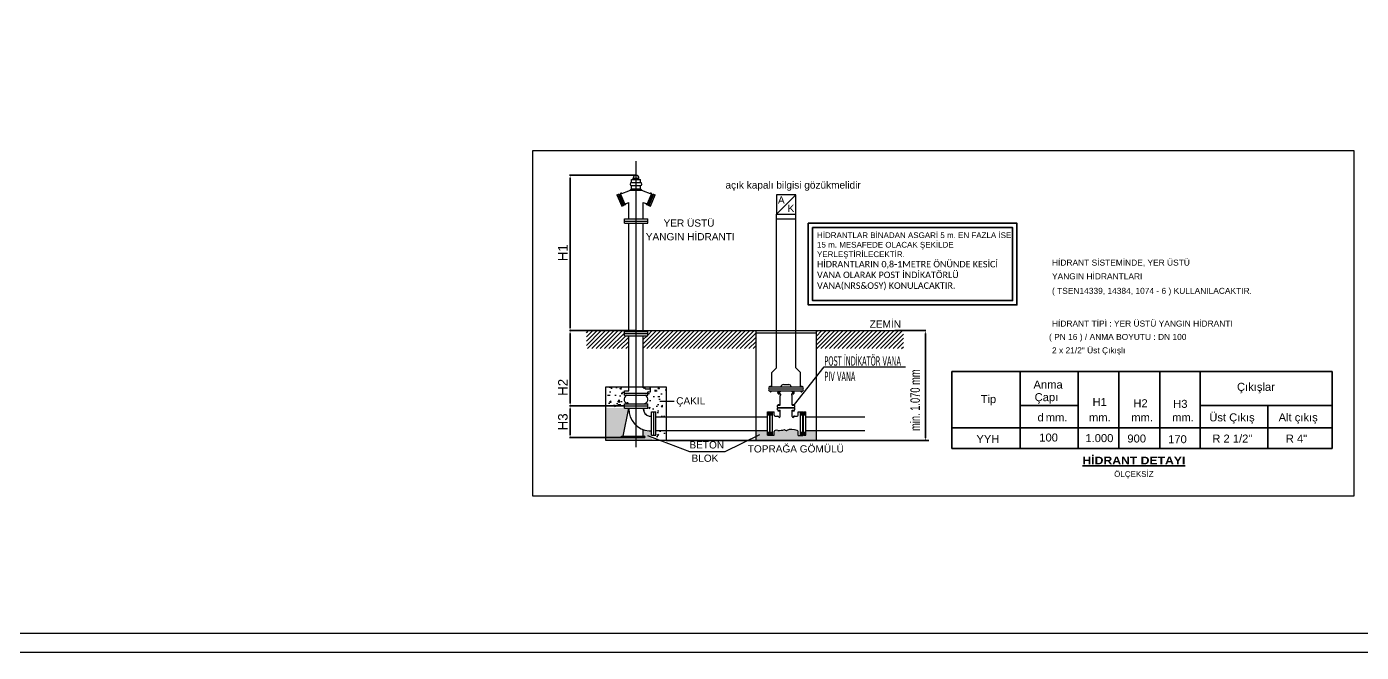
# Model space of a CAD drawing. Header units: centimetres. Extents: x 394264 to 551709, y 50011 to 59011.
# Drawn here: x 519714 to 526720, y 50011 to 53298 of the extents above; entities that cross this region are included whole.
import ezdxf
from ezdxf.enums import TextEntityAlignment as Align

# ---------------------------------------------------------------- set-up
doc = ezdxf.new("R2010")
doc.units = ezdxf.units.CM
for name, color, linetype, lineweight in [('0-KRCN-YNG-CIHAZ', 4, 'Continuous', 30), ('0-KRCN-YNG-DETAY', 2, 'Continuous', 25), ('0-KRCN-YNG-YAZI', 71, 'Continuous', 35), ('0-KRCN-Z-ANTET', 71, 'Continuous', 30), ('0-MEK-YNG-YAZI', 71, 'Continuous', 35)]:
    doc.layers.add(name, color=color, linetype=linetype, lineweight=lineweight)
doc.styles.add('GMD', font='arial.ttf', dxfattribs={"width": 0.8})
doc.styles.add('lıst', font='arial.ttf', dxfattribs={"width": 0.8, "height": 1.2})
doc.styles.add('ROMANS', font='tahoma.ttf', dxfattribs={"width": 0.8})
doc.styles.get("Standard").update_dxf_attribs({"font": 'arial.ttf'})
doc.styles.add('style1', font='ariblk.ttf', dxfattribs={"height": 30})
doc.styles.add('TURK', font='arial.ttf')
pattern_1 = [(50, (524027.7484, 52242.3), (9.039622, -0.790864), [0.945224, -10.397466]), (355, (524027.748, 52242.3), (-1.74868, 9.47987), [0.75618, -8.317973]), (100.45144, (524028.502, 52242.234), (7.29094, 8.689005), [0.803317, -8.836486]), (46.1842, (524027.748, 52244.82), (13.45043, -2.08604), [1.41784, -15.5962]), (96.6356, (524028.869, 52244.646), (11.77953, 12.27681), [1.20498, -13.25474]), (351.1842, (524027.748, 52244.82), (11.77953, 12.27681), [1.13427, -12.47696]), (21, (524029.009, 52244.19), (7.522813, -5.0742), [0.945224, -10.397466]), (326, (524029.009, 52244.19), (3.0665, 9.13906), [0.75618, -8.317973]), (71.45144, (524029.636, 52243.767), (10.589313, 4.064857), [0.803317, -8.836486]), (37.5, (524027.7484, 52242.2997), (0.1532505, 4.1954575), [0, -8.217149, 0, -8.444003, 0, -8.34948]), (7.5, (524027.7484, 52242.2997), (3.315462, 4.970766), [0, -4.814342, 0, -8.028104, 0, -3.182255]), (327.5, (524024.938, 52242.2997), (6.727758, -0.284259), [0, -3.150747, 0, -9.830331, 0, -13.044093]), (317.5, (524023.6776, 52242.2997), (7.349889, 1.261622), [0, -4.095971, 0, -6.528348, 0, -9.263197])]

msp = doc.modelspace()

# ---------------------------------------------------------------- hatches: boundary and pattern name
at = {"layer": '0-KRCN-YNG-CIHAZ', "linetype": 'Continuous', "lineweight": -3}
h = msp.add_hatch(color=2, dxfattribs=at)
h.paths.add_polyline_path([(523622.9, 51408.9), (523615.4, 51408.9), (523615.4, 51405.6), (523622.9, 51405.6)])
h.paths.add_polyline_path([(523622.9, 51408.9), (523622.9, 51405.6), (523624.8, 51405.6)])
h.paths.add_polyline_path([(523615.4, 51408.9), (523613.5, 51405.6), (523615.4, 51405.6)])
h = msp.add_hatch(color=2, dxfattribs=at)
h.paths.add_polyline_path([(523777.9, 51408.9), (523785.4, 51408.9), (523785.4, 51405.6), (523777.9, 51405.6)])
h.paths.add_polyline_path([(523777.9, 51408.9), (523777.9, 51405.6), (523776, 51405.6)])
h.paths.add_polyline_path([(523785.4, 51408.9), (523787.3, 51405.6), (523785.4, 51405.6)])
at = {"layer": '0-KRCN-YNG-DETAY'}
h = msp.add_hatch(dxfattribs=at)
h.set_pattern_fill('ANSI31', color=256, scale=126.029888)
h.set_pattern_definition([(45, (-2283806.808, -28438905.054), (-11.1395735765, 11.1395735765), [])])
h.paths.add_polyline_path([(523857.9, 51701.3), (523857.9, 51606.8), (524316.8, 51606.8), (524316.8, 51701.3)])
h.paths.add_polyline_path([(522974.1, 51674.6), (522950.9, 51674.6), (522950.9, 51606.8), (523542.9, 51606.8), (523542.9, 51701.3), (522950.9, 51701.3), (522950.9, 51697.6), (522974.1, 51697.6)])
h.paths.add_polyline_path([(522851.4, 51697.6), (522874.2, 51697.6), (522874.2, 51701.3), (522652.6, 51701.3), (522652.6, 51606.8), (522874.2, 51606.8), (522874.2, 51674.6), (522851.4, 51674.6)])
h = msp.add_hatch(dxfattribs=at)
h.set_pattern_fill('AR-CONC', color=9, scale=12.602989)
h.set_pattern_definition([(50, (524027.75, 52242.3), (90.3962, -7.9086), [9.4522, -103.9747]), (355, (524027.75, 52242.3), (-17.487, 94.7987), [7.562, -83.1797]), (100.4514, (524035.28, 52241.64), (72.9094, 86.89), [8.033, -88.365]), (46.184, (524027.75, 52267.51), (134.504, -20.8604), [14.178, -155.962]), (96.636, (524038.96, 52265.77), (117.795, 122.768), [12.05, -132.547]), (351.184, (524027.75, 52267.5), (117.795, 122.768), [11.343, -124.77]), (21, (524040.35, 52261.204), (75.228, -50.742), [9.4522, -103.9747]), (326, (524040.35, 52261.2), (30.665, 91.3906), [7.562, -83.1797]), (71.4514, (524046.62, 52256.98), (105.893, 40.6486), [8.033, -88.365]), (37.5, (524027.748, 52242.3), (1.5325, 41.9546), [0, -82.1715, 0, -84.44, 0, -83.4948]), (7.5, (524027.75, 52242.3), (33.1546, 49.7077), [0, -48.1434, 0, -80.281, 0, -31.8225]), (327.5, (523999.644, 52242.3), (67.2776, -2.8426), [0, -31.5075, 0, -98.3033, 0, -130.441]), (317.5, (523987.04, 52242.3), (73.4989, 12.6162), [0, -40.9597, 0, -65.2835, 0, -92.632])])
edge = h.paths.add_edge_path()
edge.add_line((522864.1, 51361.5), (522851.4, 51361.5))
edge.add_line((522851.4, 51361.5), (522851.4, 51384.5))
edge.add_line((522851.4, 51384.5), (522874.2, 51384.5))
edge.add_line((522874.2, 51384.5), (522874.2, 51406.8))
edge.add_line((522874.2, 51406.8), (522755, 51406.8))
edge.add_line((522755, 51406.8), (522755, 51294.2))
edge.add_line((522755, 51294.2), (522851.4, 51294.2))
edge.add_line((522851.4, 51294.2), (522851.4, 51317.2))
edge.add_line((522851.4, 51317.2), (522869.5, 51317.2))
edge.add_arc((522873.9, 51340.2), 23.4, 114.62035, 259.12684, ccw=False)
edge = h.paths.add_edge_path()
edge.add_line((522981.6, 51251.6), (522994.1, 51251.6))
edge.add_line((522994.1, 51251.6), (522994.1, 51274.6))
edge.add_line((522994.1, 51274.6), (523017.2, 51274.6))
edge.add_line((523017.2, 51274.6), (523017.2, 51249.3))
edge.add_line((523017.2, 51249.3), (523070.1, 51249.3))
edge.add_line((523070.1, 51249.3), (523070.1, 51406.8))
edge.add_line((523070.1, 51406.8), (522950.9, 51406.8))
edge.add_line((522950.9, 51406.8), (522950.9, 51401.4))
edge.add_line((522950.9, 51401.4), (522960.3, 51401.4))
edge.add_line((522960.3, 51401.4), (522960.3, 51395.3))
edge.add_line((522960.3, 51395.3), (522989.4, 51395.3))
edge.add_line((522989.4, 51395.3), (522989.4, 51379.9))
edge.add_line((522989.4, 51379.9), (522975.6, 51379.9))
edge.add_arc((522975.6, 51378.4), 1.53, 90, 180)
edge.add_line((522974.1, 51378.4), (522974.1, 51361.5))
edge.add_line((522974.1, 51361.5), (522961.3, 51361.5))
edge.add_arc((522951.5, 51340.2), 23.4, -79.12684, 65.37965, ccw=False)
edge.add_line((522955.9, 51317.2), (522974.1, 51317.2))
edge.add_line((522974.1, 51317.2), (522974.1, 51294.2))
edge.add_line((522974.1, 51294.2), (522950.9, 51294.2))
edge.add_line((522950.9, 51294.2), (522950.9, 51291.3))
edge.add_arc((522990.4, 51290.1), 39.5, 178.28265, 257.11919)
h.paths.add_polyline_path([(523070.1, 51177.3), (523017.2, 51177.3), (523017.2, 51151.9), (522994.1, 51151.9), (522994.1, 51123.3), (523070.1, 51123.3)])
h = msp.add_hatch(dxfattribs=at)
h.set_pattern_fill('AR-CONC', color=5, scale=1.260299)
h.set_pattern_definition(pattern_1)
h.paths.add_polyline_path([(522994.1, 51151.9), (522994.1, 51123.3), (522755, 51123.3), (522755, 51294.2), (522874.2, 51294.2), (522845.1, 51146.8), (522837.1, 51146.8), (522837.1, 51139.2), (522956.2, 51139.2), (522959, 51140.4), (522960, 51143), (522958.9, 51145.7), (522956.2, 51146.8), (522950.9, 51146.8), (522950.9, 51181.3), (522970.2, 51176.3), (522979.1, 51175.1), (522981.6, 51174.9), (522994.1, 51174.9)])
h = msp.add_hatch(dxfattribs=at)
h.set_pattern_fill('AR-CONC', color=5, scale=1.260299)
h.set_pattern_definition(pattern_1)
h.paths.add_polyline_path([(523542.9, 51123.3), (523542.9, 51177.3), (523602.3, 51177.3), (523602.3, 51151.9), (523637.7, 51151.9), (523637.7, 51171.5), (523639.2, 51175.1), (523642.7, 51176.6), (523659.9, 51176.5), (523692.1, 51181.6), (523701.1, 51176.6), (523730.7, 51182.5), (523758.7, 51176.6), (523762.2, 51175.1), (523763.7, 51171.5), (523763.7, 51151.3), (523803.4, 51151.9), (523803.1, 51177.3), (523857.9, 51177.3), (523857.9, 51123.3)])

# ---------------------------------------------------------------- linework, layer by layer
at = {"layer": '0-KRCN-YNG-CIHAZ', "color": 1, "linetype": 'Continuous', "lineweight": -3}
for p, q in [((522912.7, 51088.8, -343.7), (522912.7, 52592.6, -343.7)), ((522889.7, 52494.7, -343.7), (522935.7, 52494.7, -343.7)), ((522889.7, 52479.4, -343.7), (522889.7, 52494.7, -343.7)), ((522889.7, 52479.4, -343.7), (522935.7, 52479.4, -343.7)), ((522897.4, 52502.4, -343.7), (522928, 52502.4, -343.7)), ((522897.4, 52494.7, -343.7), (522897.4, 52502.4, -343.7)), ((522928, 52494.7, -343.7), (522928, 52502.4, -343.7)), ((522935.7, 52479.4, -343.7), (522935.7, 52494.7, -343.7)), ((522812.6, 52414.9, -343.7), (522825.8, 52420, -343.7)), ((522812.6, 52414.9, -343.7), (522837.5, 52355.9, -343.7)), ((522819.2, 52417.5, -343.7), (522844.1, 52358.4, -343.7)), ((522825.8, 52420, -343.7), (522850.7, 52361, -343.7)), ((522828.7, 52413.1, -343.7), (522833.4, 52414.5, -343.7)), ((522831.4, 52419.2, -343.7), (522852.6, 52369.2, -343.7)), ((522838, 52421.8, -343.7), (522874.5, 52436.1, -343.7)), ((522874.5, 52436.1, -343.7), (522882, 52439.1, -343.7)), ((522882, 52439.1, -343.7), (522889.7, 52446.8, -343.7)), ((522882, 52439.1, -343.7), (522943.4, 52439.1, -343.7)), ((522889.7, 52446.8, -343.7), (522889.7, 52464, -343.7)), ((522889.7, 52464, -343.7), (522935.7, 52464, -343.7)), ((522889.7, 52446.8, -343.7), (522935.7, 52446.8, -343.7)), ((522935.7, 52446.8, -343.7), (522935.7, 52464, -343.7)), ((522935.7, 52446.8, -343.7), (522943.4, 52439.1, -343.7)), ((522943.4, 52439.1, -343.7), (522950.9, 52436.1, -343.7)), ((522950.9, 52436.1, -343.7), (522987.4, 52421.8, -343.7)), ((522972.9, 52369.2, -343.7), (522994, 52419.2, -343.7)), ((522974.7, 52361, -343.7), (522999.6, 52420, -343.7)), ((522981.3, 52358.4, -343.7), (523006.2, 52417.5, -343.7)), ((522987.9, 52355.9, -343.7), (523012.8, 52414.9, -343.7)), ((522992, 52414.5, -343.7), (522996.7, 52413.1, -343.7)), ((522999.6, 52420, -343.7), (523012.8, 52414.9, -343.7)), ((522837.5, 52355.9, -343.7), (522850.7, 52361, -343.7)), ((522846, 52372.2, -343.7), (522850.7, 52373.6, -343.7)), ((522852.6, 52369.2, -343.7), (522853.8, 52365.9, -343.7)), ((522860.2, 52369.2, -343.7), (522874.5, 52374.7, -343.7)), ((522874.2, 52288.5, -343.7), (522874.2, 52374.7, -343.7)), ((522950.9, 52288.5, -343.7), (522950.9, 52374.7, -343.7)), ((522950.9, 52374.7, -343.7), (522965.2, 52369.2, -343.7)), ((522971.6, 52365.9, -343.7), (522972.9, 52369.2, -343.7)), ((522974.7, 52373.6, -343.7), (522979.4, 52372.2, -343.7)), ((522974.7, 52361, -343.7), (522987.9, 52355.9, -343.7)), ((522851.4, 52288.5, -343.7), (522974.1, 52288.5, -343.7)), ((522851.4, 52265.5, -343.7), (522851.4, 52288.5, -343.7)), ((522851.4, 52277, -343.7), (522974.1, 52277, -343.7)), ((522851.4, 52265.5, -343.7), (522974.1, 52265.5, -343.7)), ((522874.2, 51697.6, -343.7), (522874.2, 52265.5, -343.7)), ((522950.9, 51697.6, -343.7), (522950.9, 52265.5, -343.7)), ((522974.1, 52265.5, -343.7), (522974.1, 52288.5, -343.7)), ((522851.4, 51697.6, -343.7), (522974.1, 51697.6, -343.7)), ((522851.4, 51674.6, -343.7), (522851.4, 51697.6, -343.7)), ((522851.4, 51686.1, -343.7), (522974.1, 51686.1, -343.7)), ((522851.4, 51674.6, -343.7), (522974.1, 51674.6, -343.7)), ((522974.1, 51674.6, -343.7), (522974.1, 51697.6, -343.7)), ((522851.4, 51373, -343.7), (522974.1, 51373, -343.7)), ((522845.1, 51146.8, -343.7), (522874.2, 51294.2, -343.7)), ((522851.4, 51305.7, -343.7), (522974.1, 51305.7, -343.7)), ((522874.2, 51316.8, -343.7), (522874.2, 51317.2, -343.7)), ((522874.2, 51291.3, -343.7), (522874.2, 51294.2, -343.7)), ((522950.9, 51316.8, -343.7), (522950.9, 51317.2, -343.7)), ((523656.3, 51296.8, -343.7), (523744.5, 51296.8, -343.7)), ((523656.3, 51296.8, -343.7), (523744.5, 51296.8, -343.7)), ((523656.3, 51296.3, -343.7), (523744.5, 51296.3, -343.7)), ((523656.3, 51283.7, -343.7), (523668.9, 51283.7, -343.7)), ((523668.9, 51250.9, -343.7), (523668.9, 51283.7, -343.7)), ((523731.9, 51250.9, -343.7), (523731.9, 51283.7, -343.7)), ((523731.9, 51283.7, -343.7), (523744.5, 51283.7, -343.7)), ((523005.6, 51151.9, -343.7), (523005.6, 51274.6, -343.7)), ((523612.5, 51274.7, -343.7), (523637.7, 51274.7, -343.7)), ((523616.8, 51151.3, -343.7), (523616.8, 51274.7, -343.7)), ((523637.7, 51257.2, -343.7), (523637.7, 51274.7, -343.7)), ((523642.7, 51252.2, -343.7), (523657.5, 51252.2, -343.7)), ((523656.5, 51280.6, -343.7), (523668.9, 51280.6, -343.7)), ((523662.6, 51245.9, -343.7), (523662.6, 51247.1, -343.7)), ((523662.6, 51245.9, -343.7), (523663.9, 51245.9, -343.7)), ((523731.9, 51280.6, -343.7), (523744.3, 51280.6, -343.7)), ((523736.9, 51245.9, -343.7), (523738.8, 51245.9, -343.7)), ((523743.8, 51252.2, -343.7), (523758.7, 51252.2, -343.7)), ((523763.7, 51257.2, -343.7), (523763.7, 51274.7, -343.7)), ((523763.7, 51274.7, -343.7), (523788.9, 51274.7, -343.7)), ((523788.9, 51151.3, -343.7), (523788.9, 51274.7, -343.7)), ((522837.1, 51146.8, -343.7), (522956.2, 51146.8, -343.7)), ((522837.1, 51139.2, -343.7), (522837.1, 51146.8, -343.7)), ((522950.9, 51146.8, -343.7), (522950.9, 51181.3, -343.7)), ((522981.6, 51174.9, -343.7), (522994.1, 51174.9, -343.7)), ((523612.5, 51151.9, -343.7), (523637.7, 51151.9, -343.7)), ((523637.7, 51151.9, -343.7), (523637.7, 51171.5, -343.7)), ((523763.7, 51151.3, -343.7), (523763.7, 51171.5, -343.7)), ((523763.7, 51151.3, -343.7), (523788.9, 51151.3, -343.7)), ((522837.1, 51139.2, -343.7), (522956.2, 51139.2, -343.7))]:
    msp.add_line(p, q, dxfattribs=at)
at = {"layer": '0-KRCN-YNG-CIHAZ', "color": 31, "linetype": 'Continuous', "lineweight": -3}
for p, q in [((523650, 52313.9, -343.7), (523752, 52415.3, -343.7)), ((523650, 51506.5, -343.7), (523650, 52313.9, -343.7)), ((523650, 52313.9, -343.7), (523750.8, 52313.9, -343.7)), ((523650, 52288.7, -343.7), (523750.8, 52288.7, -343.7)), ((523750.8, 51506.5, -343.7), (523750.8, 52313.9, -343.7)), ((523624.8, 51481.3, -343.7), (523650, 51506.5, -343.7)), ((523750.8, 51506.5, -343.7), (523776, 51481.3, -343.7)), ((523624.8, 51405.6, -343.7), (523624.8, 51481.3, -343.7)), ((523776, 51405.6, -343.7), (523776, 51481.3, -343.7))]:
    msp.add_line(p, q, dxfattribs=at)
at = {"layer": '0-KRCN-YNG-CIHAZ', "color": 7, "linetype": 'Continuous', "lineweight": -3, "ltscale": 0.01}
for p, q in [((523744.3, 51313, -343.7), (523900.7, 51510.9, -343.7)), ((523900.7, 51510.9, -343.7), (524327.8, 51510.9, -343.7))]:
    msp.add_line(p, q, dxfattribs=at)
at = {"layer": '0-KRCN-YNG-CIHAZ', "color": 2, "linetype": 'Continuous', "lineweight": -3}
for p, q in [((523612.2, 51405.6, -343.7), (523788.6, 51405.6, -343.7)), ((523612.2, 51395.6, -343.7), (523788.6, 51395.6, -343.7)), ((523612.2, 51385.5, -343.7), (523788.6, 51385.5, -343.7)), ((523613.5, 51405.6, -343.7), (523615.4, 51408.9, -343.7)), ((523615.4, 51408.9, -343.7), (523622.9, 51408.9, -343.7)), ((523615.4, 51405.6, -343.7), (523615.4, 51408.9, -343.7)), ((523615.4, 51382.7, -343.7), (523615.4, 51385.5, -343.7)), ((523617.9, 51380.2, -343.7), (523620.4, 51380.2, -343.7)), ((523622.9, 51408.9, -343.7), (523624.8, 51405.6, -343.7)), ((523622.9, 51405.6, -343.7), (523622.9, 51408.9, -343.7)), ((523622.9, 51382.7, -343.7), (523622.9, 51385.5, -343.7)), ((523658.7, 51380.7, -343.7), (523670.2, 51380.7, -343.7)), ((523658.7, 51370.6, -343.7), (523667.1, 51370.6, -343.7)), ((523658.7, 51368.8, -343.7), (523658.7, 51370.6, -343.7)), ((523658.7, 51368.8, -343.7), (523667.1, 51368.8, -343.7)), ((523667.1, 51368.8, -343.7), (523667.1, 51370.6, -343.7)), ((523668.9, 51309.9, -343.7), (523668.9, 51360.3, -343.7)), ((523669.7, 51380.7, -343.7), (523672.5, 51385.5, -343.7)), ((523670.2, 51380.7, -343.7), (523672.8, 51385.1, -343.7)), ((523672.8, 51385.1, -343.7), (523728.2, 51385.1, -343.7)), ((523686.2, 51418.2, -343.7), (523714.1, 51418.2, -343.7)), ((523728.2, 51385.1, -343.7), (523730.7, 51380.8, -343.7)), ((523728.3, 51385.5, -343.7), (523731.1, 51380.8, -343.7)), ((523730.7, 51380.8, -343.7), (523740.5, 51380.8, -343.7)), ((523731.1, 51370.7, -343.7), (523732.1, 51368.9, -343.7)), ((523731.1, 51370.7, -343.7), (523740.5, 51370.7, -343.7)), ((523731.9, 51309.9, -343.7), (523731.9, 51360.3, -343.7)), ((523732.1, 51368.9, -343.7), (523740.5, 51368.9, -343.7)), ((523740.5, 51368.9, -343.7), (523740.5, 51370.7, -343.7)), ((523776, 51405.6, -343.7), (523777.9, 51408.9, -343.7)), ((523777.9, 51408.9, -343.7), (523785.4, 51408.9, -343.7)), ((523777.9, 51405.6, -343.7), (523777.9, 51408.9, -343.7)), ((523777.9, 51382.7, -343.7), (523777.9, 51385.5, -343.7)), ((523780.4, 51380.2, -343.7), (523782.9, 51380.2, -343.7)), ((523785.4, 51405.6, -343.7), (523785.4, 51408.9, -343.7)), ((523785.4, 51408.9, -343.7), (523787.3, 51405.6, -343.7)), ((523785.4, 51382.7, -343.7), (523785.4, 51385.5, -343.7)), ((523656.3, 51309.9, -343.7), (523668.9, 51309.9, -343.7)), ((523656.3, 51297.3, -343.7), (523744.5, 51297.3, -343.7)), ((523656.3, 51296.8, -343.7), (523744.5, 51296.8, -343.7)), ((523731.9, 51309.9, -343.7), (523744.5, 51309.9, -343.7))]:
    msp.add_line(p, q, dxfattribs=at)
at = {"layer": '0-KRCN-YNG-CIHAZ', "color": 1}
for p, q in [((523602.3, 51274.7, -343.7), (523614.6, 51274.7, -343.7)), ((523602.3, 51151.9, -343.7), (523602.3, 51274.7, -343.7)), ((523616.8, 51274.7, -343.7), (523629.1, 51274.7, -343.7)), ((523629.1, 51151.9, -343.7), (523629.1, 51274.7, -343.7)), ((523776.6, 51274.7, -343.7), (523788.9, 51274.7, -343.7)), ((523776.6, 51151.9, -343.7), (523776.6, 51274.7, -343.7)), ((523791.2, 51274.7, -343.7), (523803.4, 51274.7, -343.7)), ((523803.4, 51151.9, -343.7), (523803.4, 51274.7, -343.7)), ((523602.3, 51151.9, -343.7), (523614.6, 51151.9, -343.7)), ((523616.8, 51151.9, -343.7), (523629.1, 51151.9, -343.7)), ((523776.6, 51151.9, -343.7), (523788.9, 51151.9, -343.7)), ((523791.2, 51151.9, -343.7), (523803.4, 51151.9, -343.7))]:
    msp.add_line(p, q, dxfattribs=at)
at = {"layer": '0-KRCN-YNG-CIHAZ', "color": 31, "linetype": 'Continuous', "lineweight": -3, "elevation": -343.7}
msp.add_lwpolyline([(523650, 52313.9), (523752, 52313.9), (523752, 52415.3), (523650, 52415.3)], close=True, dxfattribs=at)
at = {"layer": '0-KRCN-YNG-CIHAZ', "color": 1, "linetype": 'Continuous', "lineweight": -3, "const_width": 1.23, "elevation": -343.7}
for points in [[(522822.9, 52384.8, 1), (522824.7, 52384.8, 1)], [(523002.6, 52384.8, -1), (523000.7, 52384.8, -1)]]:
    msp.add_lwpolyline(points, format="xyb", close=True, dxfattribs=at)
at = {"layer": '0-KRCN-YNG-CIHAZ', "color": 2, "linetype": 'Continuous', "lineweight": -3, "const_width": 5.04, "elevation": -343.7}
for points in [[(523656.5, 51313), (523668.9, 51313)], [(523731.9, 51313), (523744.3, 51313)]]:
    msp.add_lwpolyline(points, dxfattribs=at)
at = {"layer": '0-KRCN-YNG-CIHAZ', "color": 1, "ltscale": 0.5, "elevation": -343.7}
for points in [[(523600.1, 51263.5), (523616.8, 51263.5)], [(523602.3, 51268.5), (523614.6, 51268.5)], [(523602.3, 51258.5), (523614.6, 51258.5), (523614.6, 51258.5), (523615.7, 51257.4)], [(523614.6, 51263.5), (523631.4, 51263.5)], [(523614.6, 51168), (523615.7, 51169.2), (523615.7, 51257.4)], [(523615.7, 51257.4), (523616.8, 51258.5), (523616.8, 51258.5), (523629.1, 51258.5)], [(523616.8, 51168), (523615.7, 51169.2), (523615.7, 51257.4)], [(523616.8, 51268.5), (523629.1, 51268.5)], [(523774.4, 51263.5), (523791.2, 51263.5)], [(523776.6, 51268.5), (523788.9, 51268.5)], [(523776.6, 51258.5), (523788.9, 51258.5), (523788.9, 51258.5), (523790, 51257.4)], [(523788.9, 51263.5), (523805.7, 51263.5)], [(523788.9, 51168), (523790, 51169.2), (523790, 51257.4)], [(523790, 51257.4), (523791.2, 51258.5), (523791.2, 51258.5), (523803.4, 51258.5)], [(523791.2, 51168), (523790, 51169.2), (523790, 51257.4)], [(523791.2, 51268.5), (523803.4, 51268.5)], [(523600.1, 51163), (523616.8, 51163)], [(523602.3, 51168), (523614.6, 51168)], [(523602.3, 51158), (523614.6, 51158)], [(523614.6, 51163), (523631.4, 51163)], [(523616.8, 51168), (523629.1, 51168)], [(523616.8, 51158), (523629.1, 51158)], [(523774.4, 51163), (523791.2, 51163)], [(523776.6, 51168), (523788.9, 51168)], [(523776.6, 51158), (523788.9, 51158)], [(523788.9, 51163), (523805.7, 51163)], [(523791.2, 51168), (523803.4, 51168)], [(523791.2, 51158), (523803.4, 51158)]]:
    msp.add_lwpolyline(points, dxfattribs=at)
at = {"layer": '0-KRCN-YNG-CIHAZ', "color": 1, "elevation": -343.7}
for points in [[(523614.6, 51151.9), (523614.6, 51274.7)], [(523616.8, 51151.9), (523616.8, 51274.7)], [(523788.9, 51151.9), (523788.9, 51274.7)], [(523791.2, 51151.9), (523791.2, 51274.7)]]:
    msp.add_lwpolyline(points, dxfattribs=at)
at = {"layer": '0-KRCN-YNG-CIHAZ', "color": 1, "linetype": 'Continuous', "lineweight": -3}
for centre, radius, start, end in [((522889.7, 52471.7, -343.7), 7.67, 90, 270), ((522912.7, 52502.4, -343.7), 15.3, 0, 180), ((522935.7, 52471.7, -343.7), 7.67, 270, 90), ((522834.7, 52420.6, -343.7), 3.53, 22.8922, 202.8922), ((522990.8, 52420.6, -343.7), 3.53, 337.1078, 157.1078), ((522856.8, 52367.9, -343.7), 3.58, 200.87685, 20.87685), ((522968.6, 52367.9, -343.7), 3.58, 159.12315, 339.12315), ((522989.6, 51290, -343.7), 115.4, 179.36671, 266.01986), ((523662.4, 51290, -343.7), 8.74, 133.88866, 226.11134), ((523738.4, 51290, -343.7), 8.74, 313.88866, 46.11134), ((523642.7, 51257.2, -343.7), 5.04, 180, 270), ((523657.5, 51247.1, -343.7), 5.04, 0, 90), ((523663.9, 51250.9, -343.7), 5.04, 270, 0), ((523736.9, 51250.9, -343.7), 5.04, 180, 270), ((523743.9, 51246.9, -343.7), 5.23, 90.85532, 191.82507), ((523758.7, 51257.2, -343.7), 5.04, 270, 0), ((522956.2, 51143, -343.7), 3.83, 270, 90), ((523642.7, 51171.5, -343.7), 5.04, 90, 180), ((523650.1, 51150.1, -343.7), 27.5, 74.33752, 105.66248), ((523660, 51280.5, -343.7), 104, 268.63272, 287.96984), ((523702.6, 51190, -343.7), 13.5, 218.64275, 263.67158), ((523701.7, 51181.6, -343.7), 5.04, 263.67158, 293.00383), ((523730.7, 51113.4, -343.7), 69.1, 66.08783, 113.00383), ((523758.7, 51171.5, -343.7), 5.04, 0, 90)]:
    msp.add_arc(centre, radius, start, end, dxfattribs=at)
at = {"layer": '0-KRCN-YNG-CIHAZ', "color": 2, "linetype": 'Continuous', "lineweight": -3}
for centre, radius, start, end in [((523614.5, 51400.6, -343.7), 5.54, 114.39184, 245.60816), ((523614.5, 51390.5, -343.7), 5.54, 114.39184, 245.60816), ((523617.9, 51382.7, -343.7), 2.52, 180, 270), ((523620.4, 51382.7, -343.7), 2.52, 270, 0), ((523661.9, 51375.7, -343.7), 5.97, 122.36216, 237.63784), ((523664.9, 51375.7, -343.7), 5.97, 122.36216, 237.63784), ((523669.5, 51375.7, -343.7), 5.97, 122.36216, 237.63784), ((523668.7, 51365.1, -343.7), 4.85, 272.32802, 109.77945), ((523686.2, 51405.6, -343.7), 12.6, 90, 180), ((523714.1, 51405.6, -343.7), 12.6, 0, 90), ((523733.8, 51365.1, -343.7), 5.14, 117.29065, 248.80987), ((523729, 51375.8, -343.7), 6.27, 306.51545, 53.48455), ((523733.6, 51375.8, -343.7), 6.27, 306.51545, 53.48455), ((523736.8, 51375.8, -343.7), 6.27, 306.51545, 53.48455), ((523780.4, 51382.7, -343.7), 2.52, 180, 270), ((523782.9, 51382.7, -343.7), 2.52, 270, 0), ((523786.3, 51400.6, -343.7), 5.54, 294.39184, 65.60816), ((523786.3, 51390.5, -343.7), 5.54, 294.39184, 65.60816), ((523662.4, 51303.6, -343.7), 8.74, 133.88866, 226.11134), ((523738.4, 51303.6, -343.7), 8.74, 313.88866, 46.11134)]:
    msp.add_arc(centre, radius, start, end, dxfattribs=at)
at = {"layer": '0-KRCN-YNG-DETAY', "color": 9}
for p, q in [((522652.6, 51701.3, -343.7), (524316.8, 51701.3, -343.7)), ((522874.2, 51384.5, -343.7), (522874.2, 51674.6, -343.7)), ((522950.9, 51401.4, -343.7), (522950.9, 51674.6, -343.7)), ((522851.4, 51384.5, -343.7), (522874.2, 51384.5, -343.7)), ((522851.4, 51361.5, -343.7), (522851.4, 51384.5, -343.7)), ((522851.4, 51361.5, -343.7), (522974.1, 51361.5, -343.7)), ((522950.9, 51401.4, -343.7), (522960.3, 51401.4, -343.7)), ((522960.3, 51395.3, -343.7), (522960.3, 51401.4, -343.7)), ((522960.3, 51395.3, -343.7), (522989.4, 51395.3, -343.7)), ((522974.1, 51361.5, -343.7), (522974.1, 51378.4, -343.7)), ((522975.6, 51379.9, -343.7), (522989.4, 51379.9, -343.7)), ((522989.4, 51379.9, -343.7), (522989.4, 51395.3, -343.7)), ((522851.4, 51317.2, -343.7), (522974.1, 51317.2, -343.7)), ((522851.4, 51294.2, -343.7), (522851.4, 51317.2, -343.7)), ((522851.4, 51294.2, -343.7), (522974.1, 51294.2, -343.7)), ((522950.9, 51291.3, -343.7), (522950.9, 51294.2, -343.7)), ((522974.1, 51294.2, -343.7), (522974.1, 51317.2, -343.7)), ((522981.6, 51251.6, -343.7), (522994.1, 51251.6, -343.7)), ((522994.1, 51151.9, -343.7), (522994.1, 51274.6, -343.7)), ((522994.1, 51274.6, -343.7), (523017.2, 51274.6, -343.7)), ((523017.2, 51151.9, -343.7), (523017.2, 51274.6, -343.7)), ((523017.2, 51249.3, -343.7), (523602.3, 51249.3, -343.7)), ((523803.4, 51249.3, -343.7), (524113.8, 51249.3, -343.7)), ((522994.1, 51151.9, -343.7), (523017.2, 51151.9, -343.7)), ((523017.2, 51177.3, -343.7), (523602.3, 51177.3, -343.7)), ((523803.4, 51177.3, -343.7), (524113.8, 51177.3, -343.7))]:
    msp.add_line(p, q, dxfattribs=at)
at = {"layer": '0-KRCN-YNG-DETAY', "color": 1}
for p, q in [((523037.3, 51331.6, -343.7), (523112.8, 51331.6, -343.7)), ((522972.7, 51151.2, -343.7), (523193.4, 51066.5, -343.7)), ((523381.2, 51066.5, -343.7), (523563, 51156.1, -343.7)), ((523192.8, 51066.5, -343.7), (523381.2, 51066.5, -343.7))]:
    msp.add_line(p, q, dxfattribs=at)
at = {"layer": '0-KRCN-YNG-DETAY', "color": 9, "elevation": -343.7}
for points in [[(523542.9, 51701.3), (523857.9, 51701.3), (523857.9, 51123.3), (523542.9, 51123.3)], [(523542.9, 51701.3), (523857.9, 51701.3), (523857.9, 51688.7), (523542.9, 51688.7)], [(522755, 51406.8), (523070.1, 51406.8), (523070.1, 51123.3), (522755, 51123.3)]]:
    msp.add_lwpolyline(points, close=True, dxfattribs=at)
at = {"layer": '0-KRCN-YNG-DETAY', "color": 9}
for centre, radius, start, end in [((522873.9, 51340.2, -343.7), 23.4, 114.62035, 270.80238), ((522951.5, 51340.2, -343.7), 23.4, 269.19762, 65.37965), ((522975.6, 51378.4, -343.7), 1.53, 90, 180), ((522990.4, 51290.1, -343.7), 39.5, 178.28265, 257.11919)]:
    msp.add_arc(centre, radius, start, end, dxfattribs=at)
at = {"layer": '0-KRCN-YNG-YAZI'}
for p, q in [((522563.8, 52517.7), (522910.7, 52517.7)), ((522566.8, 51716.3), (522566.8, 52502.7)), ((522563.8, 51701.3), (522849.4, 51701.3)), ((522563.8, 51701.3), (522910.7, 51701.3)), ((522566.8, 51320.7), (522566.8, 51686.3)), ((524270.5, 51701.3), (524434.5, 51701.3)), ((524431.5, 51138.3), (524431.5, 51686.3)), ((524570.6, 51486.2), (526567.2, 51486.2)), ((524570.6, 51082.1), (524570.6, 51486.2)), ((524928.8, 51082.1), (524928.8, 51489.7)), ((525234, 51082.1), (525234, 51486.2)), ((525234, 51082.1), (525234, 51486.2)), ((525446.3, 51082.1), (525446.3, 51486.2)), ((525661.9, 51082.1), (525661.9, 51486.2)), ((525874.2, 51082.1), (525874.2, 51486.2)), ((525874.2, 51082.1), (525874.2, 51486.2)), ((526567.2, 51082.1), (526567.2, 51486.2)), ((522563.8, 51305.7), (522818.8, 51305.7)), ((522563.8, 51305.7), (522849.4, 51305.7)), ((522566.8, 51154.2), (522566.8, 51290.7)), ((524928.8, 51307.4), (525234, 51307.4)), ((525874.2, 51307.4), (526567.2, 51307.4)), ((526229.8, 51082.1), (526229.8, 51307.4)), ((524570.6, 51191.4), (526567.2, 51191.4)), ((522563.8, 51139.2), (522835.1, 51139.2)), ((523070.1, 51123.3, -343.7), (524449.5, 51123.3, -343.7)), ((524270.5, 51123.3), (524434.5, 51123.3)), ((524570.6, 51082.1), (526567.2, 51082.1))]:
    msp.add_line(p, q, dxfattribs=at)
for points in [[(522569.3, 52502.7), (522564.3, 52502.7), (522566.8, 52517.7)], [(522564.3, 51716.3), (522569.3, 51716.3), (522566.8, 51701.3)], [(522569.3, 51686.3), (522564.3, 51686.3), (522566.8, 51701.3)], [(524434, 51686.3), (524429, 51686.3), (524431.5, 51701.3)], [(522564.3, 51320.7), (522569.3, 51320.7), (522566.8, 51305.7)], [(522569.3, 51290.7), (522564.3, 51290.7), (522566.8, 51305.7)], [(522564.3, 51154.2), (522569.3, 51154.2), (522566.8, 51139.2)], [(524429, 51138.3), (524434, 51138.3), (524431.5, 51123.3)]]:
    msp.add_solid(points, dxfattribs=at)
at = {"layer": '0-KRCN-Z-ANTET'}
for points in [[(394264.1, 50011.3), (551709.3, 50011.3), (551709.3, 59011.3), (394264.1, 59011.3)], [(503064.1, 50111.3), (536328.4, 50111.3), (536328.4, 58911.3), (503064.1, 58911.3)]]:
    msp.add_lwpolyline(points, close=True, dxfattribs=at)
at = {"layer": '0-KRCN-Z-ANTET', "ltscale": 70}
msp.add_lwpolyline([(522371, 52647.1), (526681.6, 52647.1), (526681.6, 50831.8), (522371, 50831.8)], close=True, dxfattribs=at)

# ---------------------------------------------------------------- texts
at = {"layer": '0-KRCN-YNG-CIHAZ', "color": 2, "style": 'ROMANS', "width": 0.6}
for s, height, p in [('POST İNDİKATÖR VANA', 48.909, (523901.5, 51517.4, -343.7)), ('PIV VANA', 48.91, (523901.5, 51436.5, -343.7))]:
    msp.add_text(s, height=height, dxfattribs=at).set_placement(p)
at = {"layer": '0-KRCN-YNG-DETAY', "color": 1}
for s, height, p in [('açık kapalı bilgisi gözükmelidir', 37.809, (523382.1, 52447.7, -343.7)), ('A', 37.8, (523657.8, 52368.5, -343.7)), ('K', 37.8, (523708.4, 52324.8, -343.7)), ('YER ÜSTÜ', 37.81, (523057.3, 52247.8, -343.7)), ('YANGIN HİDRANTI', 37.809, (522964, 52176.1, -343.7)), ('ZEMİN', 37.81, (524139.4, 51717.1, -343.7)), ('ÇAKIL', 37.81, (523123.6, 51313.7, -343.7)), ('BETON', 37.81, (523193.2, 51082.3, -343.7)), ('TOPRAĞA GÖMÜLÜ', 37.809, (523499.3, 51061.4, -343.7)), ('BLOK', 37.81, (523204.1, 51012.3, -343.7))]:
    msp.add_text(s, height=height, dxfattribs=at).set_placement(p)
at = {"layer": '0-KRCN-YNG-YAZI'}
for s, p in [('H1', (522553.6, 52065.9)), ('H2', (522553.6, 51358.7)), ('H3', (522553.6, 51177.5))]:
    msp.add_text(s, height=50, rotation=90, dxfattribs=at).set_placement(p)
for s, height, style, p in [('HİDRANT SİSTEMİNDE, YER ÜSTÜ ', 31.507, 'lıst', (525096.3, 52043, 372.2)), ('YANGIN HİDRANTLARI ', 31.507, 'lıst', (525096.3, 51971, 372.2)), ('( TSEN14339, 14384, 1074 - 6 ) KULLANILACAKTIR.', 31.507, 'lıst', (525096.3, 51894.7, 372.2)), ('HİDRANT TİPİ : YER ÜSTÜ YANGIN HİDRANTI', 31.507, 'lıst', (525096.3, 51722.8, 372.2)), (' ( PN 16 ) / ANMA BOYUTU : DN 100', 31.507, 'lıst', (525068.5, 51652.7, 372.2)), ('2 x 21/2" Üst Çıkışlı', 31.507, 'lıst', (525096.3, 51582.2, 372.2)), ('Anma', 42.01, 'GMD', (524999.3, 51397.2, 715.8)), ('Çıkışlar', 42.01, 'GMD', (526067.4, 51385.1, 715.8)), ('Tip', 42.01, 'GMD', (524721.6, 51320.9, 715.8)), ('Çapı', 42.01, 'GMD', (525005.1, 51330.9, 715.8)), ('H1', 42.01, 'GMD', (525309.3, 51305.5, 715.8)), ('H2', 42.01, 'GMD', (525523.5, 51298.9, 715.8)), ('H3', 42.01, 'GMD', (525732.5, 51295.6, 715.8)), ('d', 42, 'GMD', (525020.4, 51224.8, 715.8)), ('mm.', 42.01, 'GMD', (525063.4, 51224.6, 715.8)), ('mm.', 42.01, 'GMD', (525290.3, 51224.6, 715.8)), ('mm.', 42.01, 'GMD', (525512.4, 51224.6, 715.8)), ('mm.', 42.01, 'GMD', (525726.9, 51224.6, 715.8)), ('Üst Çıkış', 42.01, 'GMD', (525922.1, 51224.8, 715.8)), ('Alt çıkış', 42.01, 'GMD', (526285.9, 51224.8, 715.8)), ('YYH', 42.01, 'GMD', (524699.5, 51111, 715.8)), ('100', 42.01, 'GMD', (525029.5, 51118.8, 715.8)), ('1.000', 42.01, 'GMD', (525271.7, 51115.7, 715.8)), ('900', 42.01, 'GMD', (525492, 51113.6, 715.8)), ('170', 42.01, 'GMD', (525705.9, 51109.9, 715.8)), ('R 2 1/2"', 42.01, 'GMD', (525937.9, 51113.3, 715.8)), ('R 4"', 42.01, 'GMD', (526323.5, 51113.3, 715.8))]:
    msp.add_text(s, height=height, dxfattribs=dict(at, style=style)).set_placement(p)
at = {"layer": '0-KRCN-YNG-YAZI', "width": 0.7}
msp.add_text('min. 1.070 mm', height=50, rotation=90, dxfattribs=at).set_placement((524402.7, 51174.4))
at = {"layer": '0-KRCN-YNG-YAZI'}
for s, height, style, p in [('%%UHİDRANT DETAYI', 40, 'style1', (525526.2, 51024.2, 343.7)), ('ÖLÇEKSİZ', 30, 'TURK', (525526.2, 50947.4, 343.7))]:
    msp.add_text(s, height=height, dxfattribs=dict(at, style=style)).set_placement(p, align=Align.MIDDLE)

# ---------------------------------------------------------------- next in the draw order: wipeouts: each hides what was drawn before it
msp.add_wipeout([(523839.4, 52243), (524889.4, 52243), (524889.4, 51859), (523839.4, 51859)]).dxf.layer = '0-MEK-YNG-YAZI'

# ---------------------------------------------------------------- next in the draw order: linework, layer by layer
at = {"layer": '0-MEK-YNG-YAZI', "elevation": 0}
for points in [[(523816.9, 52265.5), (524911.9, 52265.5), (524911.9, 51836.5), (523816.9, 51836.5)], [(523839.4, 52243), (524889.4, 52243), (524889.4, 51859), (523839.4, 51859)]]:
    msp.add_lwpolyline(points, close=True, dxfattribs=at)

# ---------------------------------------------------------------- next in the draw order: texts
at = {"layer": '0-MEK-YNG-YAZI', "insert": (523862.8, 52217.7), "char_height": 30, "width": 1056.774, "attachment_point": 1}
msp.add_mtext('HİDRANTLAR BİNADAN ASGARİ 5 m. EN FAZLA İSE 15 m. MESAFEDE OLACAK ŞEKİLDE YERLEŞTİRİLECEKTİR.\\P{\\fCalibri|b0|i0|c162|p34;\\H1.128205x;HİDRANTLARIN 0,8-1METRE ÖNÜNDE KESİCİ VANA OLARAK POST İNDİKATÖRLÜ VANA(NRS&OSY) KONULACAKTIR.\\P}', dxfattribs=at)

doc.saveas('drawing.dxf')
